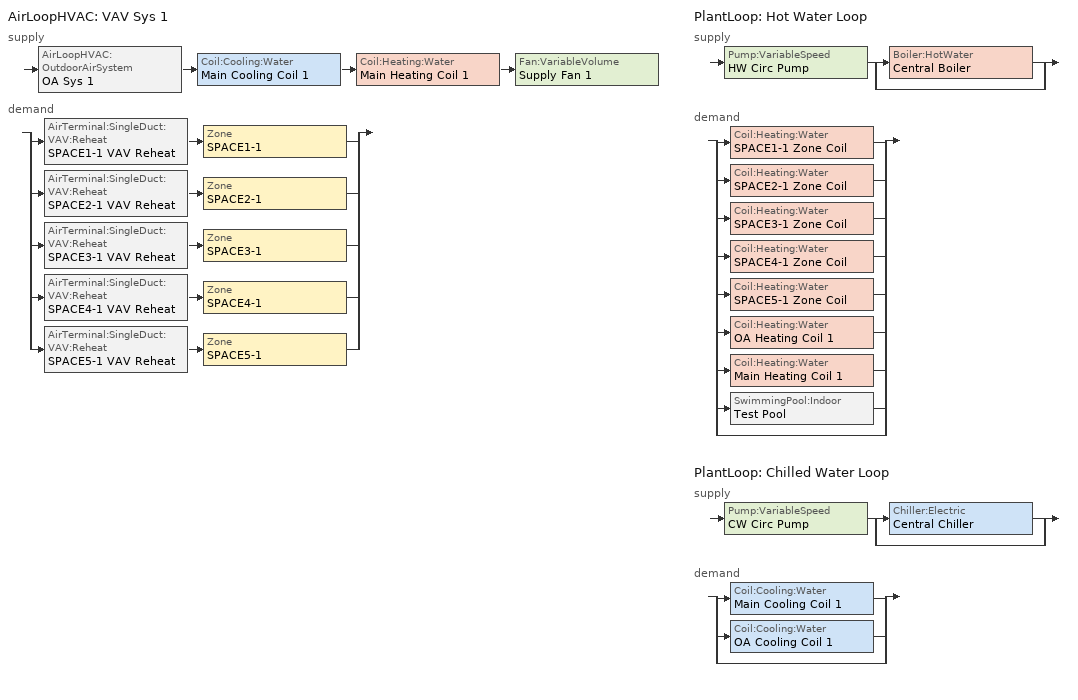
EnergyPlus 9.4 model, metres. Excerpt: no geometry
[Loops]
AirLoopHVAC 'VAV Sys 1'
 supply: AirLoopHVAC:OutdoorAirSystem 'OA Sys 1' > Coil:Cooling:Water 'Main Cooling Coil 1' > Coil:Heating:Water 'Main Heating Coil 1' > Fan:VariableVolume 'Supply Fan 1'
 demand: split
  | AirTerminal:SingleDuct:VAV:Reheat 'SPACE1-1 VAV Reheat' > Zone 'SPACE1-1'
  | AirTerminal:SingleDuct:VAV:Reheat 'SPACE2-1 VAV Reheat' > Zone 'SPACE2-1'
  | AirTerminal:SingleDuct:VAV:Reheat 'SPACE3-1 VAV Reheat' > Zone 'SPACE3-1'
  | AirTerminal:SingleDuct:VAV:Reheat 'SPACE4-1 VAV Reheat' > Zone 'SPACE4-1'
  | AirTerminal:SingleDuct:VAV:Reheat 'SPACE5-1 VAV Reheat' > Zone 'SPACE5-1'
PlantLoop 'Hot Water Loop'
 supply: Pump:VariableSpeed 'HW Circ Pump' > split
  | Boiler:HotWater 'Central Boiler'
  | bypass
 demand: split
  | Coil:Heating:Water 'SPACE1-1 Zone Coil'
  | Coil:Heating:Water 'SPACE2-1 Zone Coil'
  | Coil:Heating:Water 'SPACE3-1 Zone Coil'
  | Coil:Heating:Water 'SPACE4-1 Zone Coil'
  | Coil:Heating:Water 'SPACE5-1 Zone Coil'
  | Coil:Heating:Water 'OA Heating Coil 1'
  | Coil:Heating:Water 'Main Heating Coil 1'
  | SwimmingPool:Indoor 'Test Pool'
  | bypass
PlantLoop 'Chilled Water Loop'
 supply: Pump:VariableSpeed 'CW Circ Pump' > split
  | Chiller:Electric 'Central Chiller'
  | bypass
 demand: split
  | Coil:Cooling:Water 'Main Cooling Coil 1'
  | Coil:Cooling:Water 'OA Cooling Coil 1'
  | bypass
[Sizing:Zone] Zone Cooling Design Supply Air Temperature Input Method=SupplyAirTemperature; Zone Cooling Design Supply Air Temperature {C}=14; Zone Heating Design Supply Air Temperature Input Method=SupplyAirTemperature; Zone Heating Design Supply Air Temperature {C}=50; Zone Cooling Design Supply Air Humidity Ratio {kgWater/kgDryAir}=0.009; Zone Heating Design Supply Air Humidity Ratio {kgWater/kgDryAir}=0.004; Zone Heating Sizing Factor=0; Zone Cooling Sizing Factor=0; Cooling Design Air Flow Method=DesignDayWithLimit; Heating Design Air Flow Method=DesignDay; Account for Dedicated Outdoor Air System=No; Dedicated Outdoor Air System Control Strategy=NeutralSupplyAir; Dedicated Outdoor Air Low Setpoint Temperature for Design {C}=autosize; Dedicated Outdoor Air High Setpoint Temperature for Design {C}=autosize
Name | Design Specification Outdoor Air Object
SPACE1-1 | SZ DSOA SPACE1-1
SPACE2-1 | SZ DSOA SPACE2-1
SPACE3-1 | SZ DSOA SPACE3-1
SPACE4-1 | SZ DSOA SPACE4-1
SPACE5-1 | SZ DSOA SPACE5-1
[DesignSpecification:OutdoorAir] Outdoor Air Method=sum; Outdoor Air Flow per Person {m3/s-person}=0.00236; Outdoor Air Flow per Zone Floor Area {m3/s-m2}=0.000305; Outdoor Air Flow per Zone {m3/s}=0
SZ DSOA SPACE1-1; SZ DSOA SPACE2-1; SZ DSOA SPACE3-1; SZ DSOA SPACE4-1; SZ DSOA SPACE5-1
[Sizing:System]
VAV Sys 1: Type of Load to Size On=sensible; Design Outdoor Air Flow Rate {m3/s}=autosize; Central Heating Maximum System Air Flow Ratio=0.3; Preheat Design Temperature {C}=4.5; Preheat Design Humidity Ratio {kgWater/kgDryAir}=0.008; Precool Design Temperature {C}=11; Precool Design Humidity Ratio {kgWater/kgDryAir}=0.008; Central Cooling Design Supply Air Temperature {C}=12.8; Central Heating Design Supply Air Temperature {C}=16.7; Type of Zone Sum to Use=noncoincident; 100% Outdoor Air in Cooling=no; 100% Outdoor Air in Heating=no; Central Cooling Design Supply Air Humidity Ratio {kgWater/kgDryAir}=0.008; Central Heating Design Supply Air Humidity Ratio {kgWater/kgDryAir}=0.008; Cooling Supply Air Flow Rate Method=DesignDay; Cooling Supply Air Flow Rate {m3/s}=0; Heating Supply Air Flow Rate Method=DesignDay; Heating Supply Air Flow Rate {m3/s}=0; Zone Maximum Outdoor Air Fraction=1; Cooling Design Capacity Method=CoolingDesignCapacity; Cooling Design Capacity {W}=autosize; Heating Design Capacity Method=HeatingDesignCapacity; Heating Design Capacity {W}=autosize; Central Cooling Capacity Control Method=VAV
[Sizing:Plant]
Name | Loop Type | Design Loop Exit Temperature {C} | Loop Design Temperature Difference {deltaC}
Hot Water Loop | heating | 82 | 11
Chilled Water Loop | cooling | 7 | 4
[ZoneControl:Thermostat] Control Type Schedule=Zone Control Type Sched
Name | Zone or ZoneList | Control 1 | Control 2 | Control 3
SPACE1-1 Control | SPACE1-1 | CoolingSetPointPool | HeatingSetpointPool | DualSetPointPool
SPACE2-1 Control | SPACE2-1 | CoolingSetPoint | HeatingSetpoint | DualSetPoint
SPACE3-1 Control | SPACE3-1 | CoolingSetPoint | HeatingSetpoint | DualSetPoint
SPACE4-1 Control | SPACE4-1 | CoolingSetPoint | HeatingSetpoint | DualSetPoint
SPACE5-1 Control | SPACE5-1 | CoolingSetPoint | HeatingSetpoint | DualSetPoint
[ThermostatSetpoint:SingleHeating]
Name | Setpoint Temperature Schedule
HeatingSetpoint | Htg-SetP-Sch
HeatingSetpointPool | Htg-SetP-Sch-Pool
[ThermostatSetpoint:SingleCooling]
Name | Setpoint Temperature Schedule
CoolingSetpoint | Clg-SetP-Sch
CoolingSetpointPool | Clg-SetP-Sch-Pool
[ThermostatSetpoint:DualSetpoint]
Name | Heating Setpoint Temperature Schedule | Cooling Setpoint Temperature Schedule
DualSetPoint | Htg-SetP-Sch | Clg-SetP-Sch
DualSetPointPool | Htg-SetP-Sch-Pool | Clg-SetP-Sch-Pool
[Zone equipment]
SPACE1-1: SPACE1-1 VAV Reheat
SPACE2-1: SPACE2-1 VAV Reheat
SPACE3-1: SPACE3-1 VAV Reheat
SPACE4-1: SPACE4-1 VAV Reheat
SPACE5-1: SPACE5-1 VAV Reheat
[AirTerminal:SingleDuct:VAV:Reheat] Availability Schedule=ReheatCoilAvailSched; Maximum Air Flow Rate {m3/s}=autosize; Zone Minimum Air Flow Input Method=Constant; Maximum Hot Water or Steam Flow Rate {m3/s}=autosize; Minimum Hot Water or Steam Flow Rate {m3/s}=0; Convergence Tolerance=0.001; Damper Heating Action=NORMAL; Maximum Flow per Zone Floor Area During Reheat {m3/s-m2}=AUTOCALCULATE; Maximum Flow Fraction During Reheat=AUTOCALCULATE
Name | Constant Minimum Air Flow Fraction | Reheat Coil
SPACE1-1 VAV Reheat | 0.6 | SPACE1-1 Zone Coil
SPACE2-1 VAV Reheat | 0.3 | SPACE2-1 Zone Coil
SPACE3-1 VAV Reheat | 0.3 | SPACE3-1 Zone Coil
SPACE4-1 VAV Reheat | 0.3 | SPACE4-1 Zone Coil
SPACE5-1 VAV Reheat | 0.3 | SPACE5-1 Zone Coil
[Coil:Heating:Water] U-Factor Times Area Value {W/K}=autosize; Maximum Water Flow Rate {m3/s}=autosize; Performance Input Method=UFactorTimesAreaAndDesignWaterFlowRate; Rated Capacity {W}=autosize; Rated Inlet Water Temperature {C}=82.2; Rated Inlet Air Temperature {C}=16.6; Rated Outlet Water Temperature {C}=71.1; Rated Outlet Air Temperature {C}=32.2
Name | Availability Schedule
SPACE1-1 Zone Coil; SPACE2-1 Zone Coil; SPACE3-1 Zone Coil; SPACE4-1 Zone Coil; SPACE5-1 Zone Coil; Main Heating Coil 1 | ReheatCoilAvailSched
OA Heating Coil 1 | CoolingCoilAvailSched
[AirLoopHVAC:ReturnPlenum]
Return-Plenum-1: Zone=PLENUM-1
[AirLoopHVAC]
VAV Sys 1: Design Supply Air Flow Rate {m3/s}=autosize
[Coil:Cooling:Water] Availability Schedule=CoolingCoilAvailSched; Design Water Flow Rate {m3/s}=autosize; Design Air Flow Rate {m3/s}=autosize; Design Inlet Water Temperature {C}=autosize; Design Inlet Air Temperature {C}=autosize; Design Outlet Air Temperature {C}=autosize; Design Inlet Air Humidity Ratio {kgWater/kgDryAir}=autosize; Design Outlet Air Humidity Ratio {kgWater/kgDryAir}=autosize; Type of Analysis=SimpleAnalysis; Heat Exchanger Configuration=CrossFlow
OA Cooling Coil 1; Main Cooling Coil 1
[Fan:VariableVolume]
Supply Fan 1: Availability Schedule=FanAvailSched; Fan Total Efficiency=0.7; Pressure Rise {Pa}=600; Maximum Flow Rate {m3/s}=autosize; Fan Power Minimum Flow Rate Input Method=Fraction; Fan Power Minimum Flow Fraction=0.25; Motor Efficiency=0.9; Motor In Airstream Fraction=1; Fan Power Coefficient 1=0.350712; Fan Power Coefficient 2=0.308505; Fan Power Coefficient 3=-0.541374; Fan Power Coefficient 4=0.871988; Fan Power Coefficient 5=0
[Controller:WaterCoil] Control Variable=Temperature; Actuator Variable=FLOW; Controller Convergence Tolerance {deltaC}=0.002; Maximum Actuated Flow {m3/s}=autosize; Minimum Actuated Flow {m3/s}=0
Name | Action
OA HC Controller 1; Central Heating Coil Controller 1 | Normal
OA CC Controller 1; Central Cooling Coil Controller 1 | Reverse
[Controller:OutdoorAir]
OA Controller 1: Minimum Outdoor Air Flow Rate {m3/s}=autosize; Maximum Outdoor Air Flow Rate {m3/s}=autosize; Economizer Control Type=NoEconomizer; Economizer Control Action Type=ModulateFlow; Economizer Maximum Limit Dry-Bulb Temperature {C}=19; Economizer Minimum Limit Dry-Bulb Temperature {C}=4.6; Lockout Type=NoLockout; Minimum Limit Type=FixedMinimum; Minimum Outdoor Air Schedule=Min OA Sched
[SetpointManager:Scheduled] Control Variable=Temperature
Name | Schedule | Setpoint Node or NodeList
Supply Air Temp Manager 1 | Seasonal Reset Supply Air Temp Sch | VAV Sys 1 Outlet Node
OA Air Temp Manager 1 | OA Cooling Supply Air Temp Sch | OA Mixing Box 1 Inlet Node
OA Air Temp Manager 2 | OA Heating Supply Air Temp Sch | OA Heating Coil 1 Air Outlet Node
Hot Water Loop Setpoint Manager | HW Loop Temp Schedule | HW Supply Outlet Node
Central Boiler Setpoint Manager | HW Loop Temp Schedule | Central Boiler Outlet Node
Chilled Water Loop Setpoint Manager | CW Loop Temp Schedule | CW Supply Outlet Node
Central Chiller Setpoint Manager | CW Loop Temp Schedule | Central Chiller Outlet Node
[SetpointManager:MixedAir]
Mixed Air Temp Manager 1: Control Variable=Temperature; Setpoint Node or NodeList=Main Branch SetPoint Node List
[PlantLoop] Fluid Type=Water; Maximum Loop Flow Rate {m3/s}=autosize; Minimum Loop Flow Rate {m3/s}=0; Load Distribution Scheme=SequentialLoad
Name | Plant Equipment Operation Scheme | Maximum Loop Temperature {C} | Minimum Loop Temperature {C}
Hot Water Loop | Hot Loop Operation | 100 | 10
Chilled Water Loop | CW Loop Operation | 98 | 1
[PlantEquipmentOperationSchemes] Control Scheme 1 Schedule=PlantOnSched
Name | Control Scheme 1
Hot Loop Operation | Central Boiler Only
CW Loop Operation | Central Chiller Only
[PlantEquipmentOperation:HeatingLoad]
Central Boiler Only: Load Range 1 Lower Limit {W}=0; Load Range 1 Upper Limit {W}=1000000; Range 1 Equipment List=heating plant
[PlantEquipmentList]
heating plant: Central Boiler
Cooling Plant: Central Chiller
[Boiler:HotWater]
Central Boiler: Fuel Type=NaturalGas; Nominal Capacity {W}=autosize; Nominal Thermal Efficiency=0.8; Efficiency Curve Temperature Evaluation Variable=LeavingBoiler; Normalized Boiler Efficiency Curve=BoilerEfficiency; Design Water Flow Rate {m3/s}=autosize; Minimum Part Load Ratio=0; Maximum Part Load Ratio=1.2; Optimum Part Load Ratio=1; Water Outlet Upper Temperature Limit {C}=100; Boiler Flow Mode=LeavingSetpointModulated
[Pump:VariableSpeed] Design Maximum Flow Rate {m3/s}=autosize; Design Pump Head {Pa}=179352; Design Power Consumption {W}=autosize; Motor Efficiency=0.9; Fraction of Motor Inefficiencies to Fluid Stream=0; Coefficient 1 of the Part Load Performance Curve=0; Coefficient 2 of the Part Load Performance Curve=1; Coefficient 3 of the Part Load Performance Curve=0; Coefficient 4 of the Part Load Performance Curve=0; Design Minimum Flow Rate {m3/s}=0; Pump Control Type=INTERMITTENT
Name | Pump Flow Rate Schedule
HW Circ Pump
CW Circ Pump | CoolingPumpAvailSched
[AvailabilityManager:LowTemperatureTurnOff]
CW Low Temp Limit: Temperature {C}=2; Applicability Schedule=CoolingPumpAvailSched
[PlantEquipmentOperation:CoolingLoad]
Central Chiller Only: Load Range 1 Lower Limit {W}=0; Load Range 1 Upper Limit {W}=900000; Range 1 Equipment List=Cooling Plant
[Chiller:Electric]
Central Chiller: Condenser Type=AirCooled; Nominal Capacity {W}=autosize; Nominal COP {W/W}=3.2; Minimum Part Load Ratio=0; Maximum Part Load Ratio=1; Optimum Part Load Ratio=0.65; Design Condenser Inlet Temperature {C}=35; Temperature Rise Coefficient=2.778; Design Chilled Water Outlet Temperature {C}=6.67; Design Chilled Water Flow Rate {m3/s}=autosize; Design Condenser Fluid Flow Rate {m3/s}=autosize; Coefficient 1 of Capacity Ratio Curve=0.9949; Coefficient 2 of Capacity Ratio Curve=-0.045954; Coefficient 3 of Capacity Ratio Curve=-0.0013543; Coefficient 1 of Power Ratio Curve=2.333; Coefficient 2 of Power Ratio Curve=-1.975; Coefficient 3 of Power Ratio Curve=0.6121; Coefficient 1 of Full Load Ratio Curve=0.03303; Coefficient 2 of Full Load Ratio Curve=0.6852; Coefficient 3 of Full Load Ratio Curve=0.2818; Chilled Water Outlet Temperature Lower Limit {C}=5; Chiller Flow Mode=LeavingSetpointModulated
[SwimmingPool:Indoor]
Test Pool: Surface=F1-1; Average Depth {m}=1.5; Activity Factor Schedule=PoolActivitySched; Make-up Water Supply Schedule=MakeUpWaterSched; Cover Schedule=PoolCoverSched; Cover Evaporation Factor=0.8; Cover Convection Factor=0.2; Cover Short-Wavelength Radiation Factor=0.9; Cover Long-Wavelength Radiation Factor=0.5; Pool Heating System Maximum Water Flow Rate {m3/s}=0.1; Pool Miscellaneous Equipment Power {W/(m3/s)}=0.6; Setpoint Temperature Schedule=PoolSetpointTempSched; Maximum Number of People=15; People Schedule=PoolOccupancySched; People Heat Gain Schedule=PoolOccHeatGainSched
[Schedule:Compact]
Htg-SetP-Sch: Through: 12/31, For: SummerDesignDay, Until: 24:00, 16.7, For: WinterDesignDay, Until: 24:00, 22.2, For: WeekDays, Until: 6:00, 16.7, Until: 20:00, 22.2, Until: 24:00, 16.7, For: WeekEnds Holiday, Until: 24:00, 16.7, For: AllOtherDays, Until: 24:00, 16.7
Htg-SetP-Sch-Pool: Through: 12/31, For: WeekDays, Until: 6:00, 20, Until: 20:00, 24, Until: 24:00, 20, For: AllOtherDays, Until: 24:00, 20
Clg-SetP-Sch: Through: 12/31, For: SummerDesignDay, Until: 24:00, 23.9, For: WinterDesignDay, Until: 24:00, 29.4, For: WeekDays, Until: 6:00, 29.4, Until: 20:00, 23.9, Until: 24:00, 29.4, For: WeekEnds Holiday, Until: 24:00, 29.4, For: AllOtherDays, Until: 24:00, 29.4
Clg-SetP-Sch-Pool: Through: 12/31, For: AllDays, Until: 24:00, 30
Zone Control Type Sched: Through: 12/31, For: SummerDesignDay, Until: 24:00, 2, For: WinterDesignDay, Until: 24:00, 1, For: AllOtherDays, Until: 24:00, 4
Min OA Sched: Through: 12/31, For: Weekdays, Until: 6:00, 0.02, Until: 20:00, 1, Until: 24:00, 0.02, For: AllOtherDays, Until: 24:00, 0.02
FanAvailSched; ReheatCoilAvailSched: Through: 3/31, For: AllDays, Until: 24:00, 1, Through: 9/30, For: WeekDays, Until: 6:00, 0, Until: 20:00, 1, Until: 24:00, 0, For: SummerDesignDay WinterDesignDay, Until: 24:00, 1, For: AllOtherDays, Until: 24:00, 0, Through: 12/31, For: AllDays, Until: 24:00, 1
CoolingCoilAvailSched: Through: 12/31, For: WeekDays, Until: 6:00, 0, Until: 20:00, 1, Until: 24:00, 0, For: SummerDesignDay WinterDesignDay, Until: 24:00, 1, For: AllOtherDays, Until: 24:00, 0
CoolingPumpAvailSched; PlantOnSched: Through: 12/31, For: AllDays, Until: 24:00, 1
CW Loop Temp Schedule: Through: 12/31, For: AllDays, Until: 24:00, 7.22
HW Loop Temp Schedule: Through: 12/31, For: AllDays, Until: 24:00, 82
Seasonal Reset Supply Air Temp Sch: Through: 3/31, For: AllDays, Until: 24:00, 16, Through: 9/30, For: AllDays, Until: 24:00, 13, Through: 12/31, For: AllDays, Until: 24:00, 16
OA Cooling Supply Air Temp Sch: Through: 12/31, For: AllDays, Until: 24:00, 11.5
OA Heating Supply Air Temp Sch: Through: 12/31, For: AllDays, Until: 24:00, 4.5
PoolActivitySched: Through: 12/31, For: WeekDays SummerDesignDay, Until: 6:00, 0.1, Until: 20:00, 0.5, Until: 24:00, 0.1, For: AllOtherDays, Until: 24:00, 0.1
MakeUpWaterSched: Through: 12/31, For: AllDays, Until: 24:00, 16.67
PoolCoverSched: Through: 12/31, For: WeekDays SummerDesignDay, Until: 6:00, 0.5, Until: 20:00, 0, Until: 24:00, 0.5, For: AllOtherDays, Until: 24:00, 1
PoolSetpointTempSched: Through: 12/31, For: AllDays, Until: 24:00, 27
PoolOccupancySched: Through: 12/31, For: WeekDays SummerDesignDay, Until: 6:00, 0, Until: 9:00, 1, Until: 11:00, 0.5, Until: 13:00, 1, Until: 16:00, 0.5, Until: 20:00, 1, Until: 24:00, 0, For: AllOtherDays, Until: 24:00, 0
PoolOccHeatGainSched: Through: 12/31, For: AllDays, Until: 24:00, 300
[Curve:Quadratic]
BoilerEfficiency: Coefficient1 Constant=1; Coefficient2 x=0; Coefficient3 x**2=0; Minimum Value of x=0; Maximum Value of x=1
